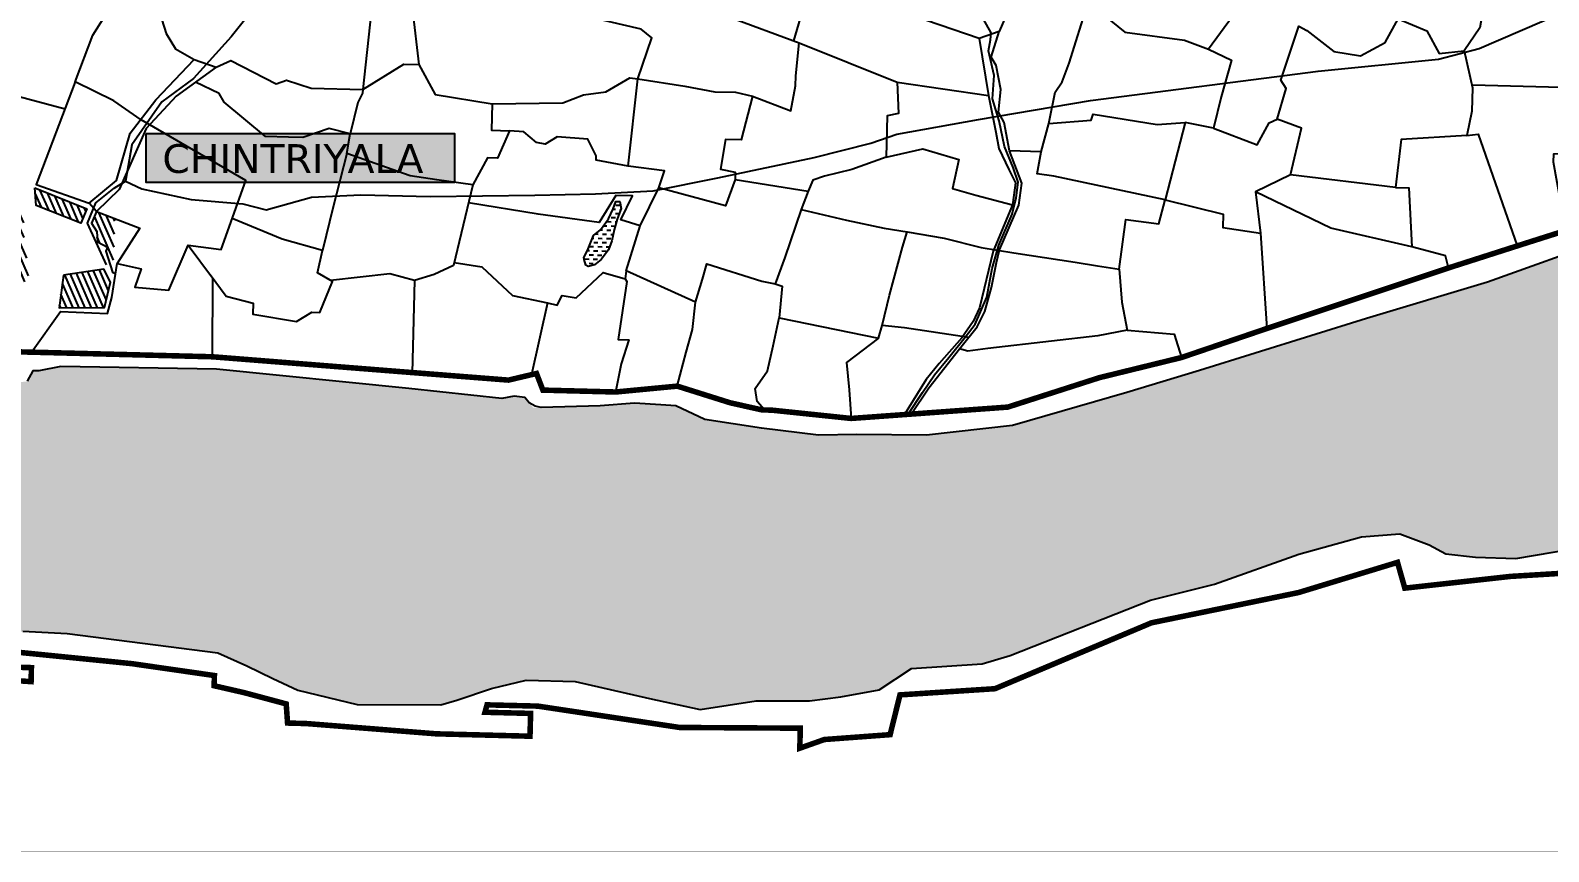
# Model space of a CAD drawing. Header units: inches. Extents: x 381014 to 397336, y 1838559 to 1849522.
# Drawn here: x 384637 to 387382, y 1838559 to 1840044 of the extents above; entities that cross this region are included whole.
import ezdxf

# ---------------------------------------------------------------- set-up
doc = ezdxf.new("R2010")
doc.units = ezdxf.units.IN
doc.header["$MEASUREMENT"] = 0
for name, color, linetype in [('BND', 6, 'Continuous'), ('ROAD', 1, 'Continuous'), ('SY.AREA', 7, 'Continuous'), ('TEXT', 7, 'Continuous'), ('VILLAGE AREA', 1, 'Continuous'), ('WATER', 4, 'Continuous')]:
    doc.layers.add(name, color=color, linetype=linetype)
doc.styles.get("Standard").update_dxf_attribs({"font": 'verdana.ttf'})

msp = doc.modelspace()

# ---------------------------------------------------------------- hatches: boundary and pattern name
h = msp.add_hatch()
h.set_pattern_fill('DASH', color=4, scale=500, angle=45)
h.paths.add_polyline_path([(388451, 1839456.8), (388566, 1839533.4), (388764.6, 1839627.8), (388764.6, 1840193.1), (388651.7, 1840153.5), (388550.7, 1840125.9), (388422.1, 1840107.6), (388315.5, 1840090.3), (388267, 1840070.6), (388208, 1840043.1), (388107, 1839952.7), (388030.7, 1839885.8), (387989.9, 1839894.9), (387961.6, 1839906.4), (387939.7, 1839905.1), (387902.5, 1839879.4), (387787.8, 1839816.4), (387772.7, 1839805.8)])
h.paths.add_polyline_path([(387490.6, 1839667.2), (387271.9, 1839588.7), (387053.1, 1839523), (386750.8, 1839429.1), (386619.7, 1839389.3), (386412.6, 1839330.1), (386257, 1839312.1), (386131, 1839313.4), (386061.6, 1839312.1), (385958.9, 1839324.9), (385856.2, 1839340.8), (385803.7, 1839365.4), (385776.7, 1839367), (385728.9, 1839370.2), (385666.9, 1839365.4), (385546.3, 1839361.8), (385530.7, 1839380.5), (385511.6, 1839382.9), (385489.3, 1839378.9), (385320.8, 1839396.6), (384973.2, 1839431.9), (384691.7, 1839436.7), (384639.6, 1839425.9), (384631, 1839409.7), (384606.9, 1839406.6), (384606.7, 1839405.5), (384454, 1839422.3), (384211.5, 1839496.4), (384038.2, 1839567.8), (383876.1, 1839675.9), (383766.9, 1839732.3), (383620.2, 1839824.7), (383568.5, 1839862.4), (383475, 1839969.7), (383347.6, 1840109.2), (383210.5, 1840248.2), (383043.3, 1840405.5), (382951.8, 1840496.9), (382812.5, 1840698), (382768.8, 1840763.5), (382727, 1840807.2), (382689.3, 1840854.8), (382659.4, 1840902.5), (382572.6, 1840983.4), (382548, 1841001.9), (382509.7, 1841020.4), (382473.9, 1841036.4), (382449.2, 1841043.8), (382414.7, 1841043.8), (382403.6, 1841038.9), (382366.8, 1841016.3), (382320.6, 1841019.6), (382299.9, 1841029), (382285.2, 1841034.9), (382270.3, 1841069.7), (382235.7, 1841140.3), (382233.2, 1841157.6), (382218.4, 1841206.9), (382218.4, 1841229.1), (382218.4, 1841269.7), (382214.7, 1841289.5), (382196.2, 1841365.1), (382194.9, 1841382.3), (382188.8, 1841418.1), (382181.4, 1841441.5), (382175.2, 1841463.7), (382167.8, 1841488.4), (382157.9, 1841508.1), (382132, 1841542.6), (382095.8, 1841609.8), (382067.6, 1841624.5), (382040.6, 1841631.8), (381989, 1841641.8), (381941.9, 1841666.8), (381925.2, 1841694.3), (381913.2, 1841728.9), (381885.7, 1841819.8), (381860.5, 1841928.9), (381859, 1841963), (381860.5, 1841992.3), (381882.1, 1842041.3), (381908.4, 1842121.8), (381915.6, 1842150.5), (381916.8, 1842172.1), (381908.4, 1842199.6), (381875.3, 1842269), (381865.7, 1842297.6), (381844.7, 1842335.7), (381821.8, 1842381.8), (381818, 1842437.1), (381812.2, 1842571.1), (381812.2, 1842645.5), (381818, 1842779.4), (381819.9, 1842857.6), (381835.1, 1842926.2), (381842.8, 1843075.5), (381837.1, 1843144.2), (381825.6, 1843199.4), (381797, 1843308.1), (381794.3, 1843356.2), (381785.9, 1843407.5), (381779.9, 1843469.5), (381770.4, 1843551.7), (381766.8, 1843698.6), (381759.4, 1843754.7), (381528.5, 1843776.8), (381324.9, 1843792.6), (381330.9, 1843655.6), (381348.5, 1843538.7), (381406.4, 1843204.5), (381427.2, 1843118), (381444.9, 1842896.9), (381490.1, 1842511), (381515.8, 1842328.4), (381541.3, 1842152.2), (381625.4, 1842051.3), (381644.8, 1841996.5), (381683.5, 1841927.1), (381698.1, 1841890), (381706.2, 1841848.1), (381706.2, 1841793.2), (381703, 1841666.6), (381725.6, 1841523.1), (381745, 1841410.2), (381762.7, 1841332.7), (381772.4, 1841274.7), (381783.7, 1841215), (381804.7, 1841158.5), (381885.8, 1841027.5), (381890.9, 1840970.9), (381904.1, 1840945.6), (381922.3, 1840918.3), (381944.6, 1840888.9), (381984.1, 1840845.4), (382067.9, 1840717.8), (382204.5, 1840565.2), (382288.3, 1840481.8), (382319.9, 1840433.9), (382347.5, 1840401.3), (382362.8, 1840378.9), (382390.3, 1840337.2), (382486.1, 1840296.4), (382532, 1840263.8), (382557.5, 1840237.4), (382590.7, 1840185.5), (382612.4, 1840149.3), (382645.5, 1840112.1), (382685.8, 1840086.3), (382734.4, 1840036.8), (382779.8, 1839993.4), (382838.8, 1839938.7), (382866.7, 1839905.7), (382931, 1839840.8), (382950.6, 1839794.4), (382998.2, 1839728.3), (383021.9, 1839679.8), (383041.6, 1839657), (383066.4, 1839638.5), (383092.2, 1839609.6), (383146, 1839521.8), (383230.4, 1839422.7), (383300.5, 1839363.2), (383351.5, 1839325.2), (383419, 1839286.7), (383500.2, 1839236.9), (383636.7, 1839211.5), (383757.6, 1839162.1), (383807, 1839124.3), (383841.7, 1839089.7), (383891.1, 1839047.7), (383925.8, 1839026.6), (384066.7, 1838990.9), (384297, 1838951.8), (384446.8, 1838919.1), (384529, 1838924.4), (384578.6, 1838939.1), (384622.9, 1838958.1), (384703.1, 1838953.9), (384975.7, 1838918.9), (385028.3, 1838895.6), (385074.9, 1838872.4), (385120.2, 1838851.1), (385227.6, 1838825.7), (385379, 1838824.7), (385407.7, 1838833.2), (385470.6, 1838854.5), (385533.5, 1838869.4), (385621.9, 1838867.3), (385756.2, 1838836.4), (385847.9, 1838816.2), (385948.9, 1838831.9), (386045.9, 1838831.9), (386102.4, 1838839.4), (386171.6, 1838852.2), (386230.2, 1838890.5), (386358.1, 1838899), (386408.2, 1838913.9), (386662.3, 1839013.8), (386777.9, 1839042.9), (386930.5, 1839097), (387043.9, 1839128.3), (387113, 1839133.7), (387166, 1839114.3), (387196.2, 1839098.1), (387250.2, 1839091.6), (387322.6, 1839089.5), (387561.1, 1839129.6), (387680.3, 1839140), (387815.1, 1839162.4), (387899.8, 1839178), (388210.9, 1839361.6), (388399.6, 1839422.5), (388451, 1839456.8), (387772.7, 1839805.8), (387706.8, 1839759.9)])
h.paths.add_polyline_path([(381544.4, 1844421.8), (381503.4, 1844633.7), (381417.8, 1844942.2), (381392.4, 1845025), (381249.5, 1845377.7), (381113, 1845632.5), (381031, 1845811.9), (381031, 1844657.9), (381122.3, 1844516.1), (381283.2, 1844222.8), (381319.4, 1843917.4), (381324.9, 1843792.6), (381528.5, 1843776.8), (381759.4, 1843754.7), (381753.7, 1843798.7), (381716.3, 1843823), (381667.3, 1843941.1), (381622.7, 1844089.8)])
h.paths.add_polyline_path([(382252.1, 1840763.1), (382906.7, 1840089.6), (382995.9, 1840176.3), (382341.3, 1840849.8)], flags=24)
h.paths.add_polyline_path([(383128.8, 1840129.2), (383201, 1840127.3), (383202.2, 1840176.3), (383130, 1840178.1)], flags=24)
h.paths.add_polyline_path([(383194.6, 1840078.3), (383257.4, 1840076.7), (383258.2, 1840107.8), (383195.4, 1840109.4)], flags=24)
h = msp.add_hatch(color=2)
h.dxf.hatch_style = 1
h.paths.add_polyline_path([(384846, 1839857.8), (385403.9, 1839857.8), (385403.9, 1839768.9), (384846, 1839768.9)])
at = {"layer": 'VILLAGE AREA', "linetype": 'ByBlock'}
h = msp.add_hatch(dxfattribs=at)
h.set_pattern_fill('ANSI31', color=256, scale=3.195672, angle=68.5464)
h.set_pattern_definition([(113.54643, (357772.124, 1836958.266), (-9.301448, -4.0533506), [])])
h.paths.add_polyline_path([(384570.1, 1839779.4), (384536.3, 1839794.7), (384532.8, 1839780.9), (384557.7, 1839762.6)])
h.paths.add_polyline_path([(384585.6, 1839741.7), (384553, 1839754.5), (384526.9, 1839771.6), (384503.4, 1839719.1), (384535.8, 1839700), (384495.7, 1839589.8), (384604.1, 1839595.8), (384605.9, 1839642.6), (384575.6, 1839647.8)])
h.paths.add_polyline_path([(384624.3, 1839718.6), (384591.5, 1839724.5), (384588.6, 1839658.2), (384610.5, 1839650.7), (384612.8, 1839589.3), (384633, 1839590.1), (384634.3, 1839617.2), (384625.7, 1839651.5)])
h.paths.add_polyline_path([(384644.9, 1839759.8), (384647.3, 1839727.5), (384728.1, 1839695.7), (384738.9, 1839721.4)])
h.paths.add_polyline_path([(384789.7, 1839703.9), (384756.3, 1839716.8), (384747.1, 1839695.9), (384756.8, 1839680.5), (384758.2, 1839662.1), (384776.3, 1839652.1), (384773, 1839645.3), (384785.3, 1839607.1), (384786.4, 1839606.4)])
h.paths.add_polyline_path([(384781.7, 1839588.8), (384769.6, 1839612.5), (384696.6, 1839601.7), (384688.8, 1839542.5), (384771, 1839542.9)])
at = {"layer": 'WATER', "linetype": 'ByBlock'}
h = msp.add_hatch(dxfattribs=at)
h.set_pattern_fill('DASH', color=256, scale=2.396754, angle=-1.4536)
h.set_pattern_definition([(358.54643, (357772.124, 1836958.266), (7.80028, 7.4142122), [7.609695, -7.609695])])
h.paths.add_polyline_path([(385698.1, 1839702.9), (385704.9, 1839722.1), (385702.9, 1839734.9), (385695.2, 1839735.1), (385690.8, 1839721.5), (385682, 1839703.3), (385667.7, 1839683.6), (385655.1, 1839673.5), (385644, 1839646.4), (385637.3, 1839633.5), (385638.2, 1839630.1), (385641.3, 1839619.6), (385645.6, 1839617.2), (385656.8, 1839620.3), (385669.1, 1839629.7), (385681.9, 1839647.7), (385688.4, 1839664), (385692.5, 1839683.3)])

# ---------------------------------------------------------------- linework, layer by layer
at = {"const_width": 0.285}
msp.add_lwpolyline([(381031, 1847637.1), (388764.6, 1847637.1), (388764.6, 1838559.6), (381031, 1838559.6)], close=True, dxfattribs=at)
at = {"color": 2}
msp.add_lwpolyline([(384846, 1839857.8), (385403.9, 1839857.8), (385403.9, 1839768.9), (384846, 1839768.9)], close=True, dxfattribs=at)
at = {"color": 4}
for points in [[(387490.6, 1839667.2), (387271.9, 1839588.7), (387053.1, 1839523), (386750.8, 1839429.1), (386619.7, 1839389.3), (386412.6, 1839330.1), (386257, 1839312.1), (386131, 1839313.4), (386061.6, 1839312.1), (385958.9, 1839324.9), (385856.2, 1839340.8), (385803.7, 1839365.4), (385776.7, 1839367), (385728.9, 1839370.2), (385666.9, 1839365.4), (385560.1, 1839362.2), (385549.8, 1839364.6), (385538.6, 1839370.9), (385530.7, 1839380.5), (385511.6, 1839382.9), (385489.3, 1839378.9), (385320.8, 1839396.6), (384973.2, 1839431.9), (384691.7, 1839436.7), (384652.3, 1839428.5), (384641, 1839428.5), (384631, 1839409.7)], [(384622.9, 1838958.1), (384703.1, 1838953.9), (384975.7, 1838918.9), (385028.3, 1838895.6), (385074.9, 1838872.4), (385120.2, 1838851.1), (385227.6, 1838825.7), (385379, 1838824.7), (385407.7, 1838833.2), (385470.6, 1838854.5), (385533.5, 1838869.4), (385621.9, 1838867.3), (385756.2, 1838836.4), (385847.9, 1838816.2), (385948.9, 1838831.9), (386045.9, 1838831.9), (386102.4, 1838839.4), (386171.6, 1838852.2), (386230.2, 1838890.5), (386358.1, 1838899), (386408.2, 1838913.9), (386662.3, 1839013.8), (386777.9, 1839042.9), (386930.5, 1839097), (387043.9, 1839128.3), (387113, 1839133.7), (387166, 1839114.3), (387196.2, 1839098.1), (387250.2, 1839091.6), (387322.6, 1839089.5), (387561.1, 1839129.6)]]:
    msp.add_lwpolyline(points, dxfattribs=at)
at = {"layer": 'BND', "lineweight": 30}
msp.add_lwpolyline([(384607.6, 1839463.2, 10, 10, 0), (384965.6, 1839454.1, 10, 10, 0), (385332.8, 1839425.1, 10, 10, 0), (385501.3, 1839411.9, 10, 10, 0), (385551.9, 1839423.9, 10, 10, 0), (385563.5, 1839393.8, 10, 10, 0), (385695.1, 1839390.4, 10, 10, 0), (385806.5, 1839401, 10, 10, 0), (385902.5, 1839370.8, 10, 10, 0), (385959.8, 1839358, 10, 10, 0), (385977.3, 1839357.6, 10, 10, 0), (386121, 1839342.6, 10, 10, 0), (386404.1, 1839363.1, 10, 10, 0), (386570.1, 1839416.4, 10, 10, 0), (386718.2, 1839452.7, 10, 10, 0), (386872.9, 1839505.3, 10, 10, 0), (387201.4, 1839614.8, 10, 10, 0), (387329.1, 1839655.7, 10, 10, 0), (387413.1, 1839682.4, 10, 10, 0), (387720, 1839833, 0, 0, 0)], format="xyseb", dxfattribs=at)
at = {"layer": 'BND', "lineweight": 30, "const_width": 10}
for points in [[(387460, 1839065.9), (387313.1, 1839057), (387122.1, 1839035.8), (387108.9, 1839082.4), (386929.9, 1839027.8), (386663.9, 1838973.1), (386381.1, 1838854), (386209.2, 1838842.8), (386191.4, 1838770.9), (386072.4, 1838762.1), (386028.1, 1838746.4), (386029, 1838782.6), (385810.8, 1838783.9), (385554.3, 1838822.5), (385462.5, 1838824.8), (385458.8, 1838811.4), (385541.3, 1838809.3), (385540.2, 1838768.1), (385371, 1838772.4), (385135.4, 1838791), (385101.8, 1838791.9), (385099.3, 1838826.5), (385023.1, 1838846.9), (384969, 1838859.3), (384969.5, 1838877.8), (384820, 1838899.3), (384606.5, 1838920.7)], [(384605.8, 1838892.9), (384638.6, 1838892.1), (384638, 1838866.8), (384445.3, 1838879.3)]]:
    msp.add_lwpolyline(points, dxfattribs=at)
at = {"layer": 'ROAD', "linetype": 'ByBlock'}
for points in [[(385102.7, 1840162.1), (385000, 1840032.7), (384931.6, 1839957.3), (384874.5, 1839914.8), (384820, 1839837.5), (384808.5, 1839771.8)], [(384774.2, 1839620.2), (384740, 1839695.7), (384754.9, 1839732.2), (384788.4, 1839759.2), (384808.5, 1839771.8), (384838.5, 1839758), (384927.5, 1839738.5), (385020.9, 1839730.4), (385063.3, 1839719.5), (385145.2, 1839742.8), (385234, 1839747.1), (385359.6, 1839743.9), (385549.2, 1839746.5), (385658.4, 1839748.7), (385762.8, 1839754.2), (385880, 1839777.5), (386054.2, 1839814.1), (386156.3, 1839840.5), (386203.5, 1839856.5), (386351.2, 1839883.1), (386554, 1839917.3), (386965.5, 1839970.3), (387183.2, 1839991.9), (387256.8, 1840011.3), (387408.8, 1840077.2)], [(386224.2, 1839350.1), (386249.9, 1839389.3), (386271.7, 1839421.6), (386297.6, 1839452.8), (386326.9, 1839489.5), (386345.2, 1839513.1), (386366.3, 1839561.7), (386376.1, 1839613.8), (386387.8, 1839656), (386411.9, 1839711.9), (386419.1, 1839741.4), (386423, 1839769.9), (386413.7, 1839796), (386398.4, 1839834.2), (386388.6, 1839880.4), (386376.8, 1839920.3), (386379.7, 1839962.6), (386369.5, 1840007.1), (386372.8, 1840026.8), (386374.2, 1840039.9), (386360.3, 1840064.6)]]:
    msp.add_lwpolyline(points, dxfattribs=at)
at = {"layer": 'SY.AREA', "linetype": 'ByBlock'}
for points in [[(387707.5, 1840231.6), (387573.2, 1840235.1), (387518.2, 1840218.7), (387367.8, 1840268.3), (387220.2, 1840279.1), (387212.8, 1840286.9), (387149.6, 1840296.1), (386978, 1840330.3), (386897.7, 1840332.4), (386765.1, 1840344.1), (386660.4, 1840358.5), (386613.2, 1840301.7), (386540.1, 1840216.2), (386528.8, 1840143.9), (386461, 1840156.8), (386450.9, 1840127.7), (386406.4, 1840083.8), (386388.3, 1840042), (386352.2, 1840029.5), (386369.4, 1839926.3)], [(387367.8, 1840268.3), (387353.6, 1840158.6), (387296.4, 1840167.3), (387264.3, 1840141.9), (387267.7, 1840103.4), (387257.7, 1840048.5), (387229.2, 1840007.2)], [(384717.9, 1839951.4), (384749.9, 1840035.7), (384771.1, 1840070), (384752.3, 1840103.5), (384763, 1840125), (384713.6, 1840155.3), (384671.6, 1840186.8), (384636.6, 1840211.6), (384600.1, 1840234.3), (384592.2, 1840234.5), (384561.3, 1840189.4)], [(385118.6, 1840170.6), (385168.3, 1840144.2), (385217.8, 1840111), (385247.6, 1840092.4), (385253.1, 1840076.7), (385237.6, 1839937.5), (385312.2, 1839983), (385339.2, 1839982.3), (385368.8, 1839928), (385471.8, 1839911.3), (385470.6, 1839863.6), (385503.3, 1839862.8), (385481.7, 1839813), (385463.1, 1839813.5), (385437.1, 1839764.7), (385415.5, 1839677), (385401.7, 1839619.4), (385366.8, 1839602.6), (385331.2, 1839592.1), (385326.9, 1839425.2)], [(386352.2, 1840029.5), (386257.1, 1840061.9), (386053, 1840148.7), (386016.9, 1840025.2)], [(384910.8, 1840115.6), (384876.8, 1840116.5), (384865.8, 1840089.8), (384882.5, 1840038.3), (384899.1, 1840010.9), (384933.2, 1839991.6)], [(385471.8, 1839911.3), (385599.7, 1839913.3), (385637.2, 1839927.9), (385677.4, 1839932.8), (385720.6, 1839958.4), (385735.4, 1839956.6), (385760.6, 1840031), (385741.2, 1840046.4), (385577.7, 1840084.4), (385489.8, 1840090.6), (385426.6, 1840099.1), (385350.5, 1840102.5), (385327.7, 1840079.9), (385339.2, 1839982.3)], [(386478.5, 1839875.8), (386490.1, 1839932.7), (386502.5, 1839951.1), (386515.2, 1839984.8), (386549.8, 1840094.7), (386616, 1840040.9), (386723.9, 1840026.3), (386767.4, 1840010.5)], [(386832.1, 1840099.2), (386767.4, 1840010.5), (386808.8, 1839990.1), (386790.1, 1839923.8), (386776.2, 1839867.1), (386854.9, 1839837.4), (386876.8, 1839877), (386891.2, 1839883.5), (386907.3, 1839939.1), (386898.1, 1839954.4), (386930.7, 1840051.9), (386945.2, 1840043.8), (386993.5, 1840005.8), (387042.1, 1839998.3), (387086.4, 1840022.1), (387110.2, 1840065.1), (387161.8, 1840043.4), (387184, 1840002.1), (387229.2, 1840007.2), (387244.5, 1839940.6), (387243.4, 1839898.1), (387234.4, 1839854.3), (387115.7, 1839846.6), (387105, 1839760.2), (386915.6, 1839783.1), (386935.3, 1839867.6), (386891.2, 1839883.5)], [(385899.5, 1840068.4), (386026.9, 1840021.5), (386204.3, 1839950.8), (386369.4, 1839926.3), (386382.5, 1839860.2), (386388.1, 1839830.7), (386406.3, 1839792.5), (386418, 1839768.3), (386412.6, 1839728.7), (386378, 1839645.3), (386352.8, 1839542.7), (386341.4, 1839518), (386321, 1839488.6), (386279.9, 1839442.2), (386256.6, 1839412.9), (386217.3, 1839349.6)], [(386229.3, 1839350.5), (386261.7, 1839397.9), (386317, 1839468.5), (386348.9, 1839508), (386362.6, 1839535.8), (386374.8, 1839579.3), (386383.7, 1839624.3), (386389.2, 1839647.7), (386424.3, 1839728), (386429.8, 1839767.8), (386407.1, 1839826.6), (386397.6, 1839877.9), (386387.3, 1839896.3), (386391.7, 1839937.3), (386383.2, 1839980.8), (386374.3, 1839995.8), (386388.3, 1840042)], [(385942.5, 1839925), (386011.6, 1839899), (386020.2, 1839944.2), (386020.6, 1839962.3), (386026.9, 1840021.5)], [(384639, 1839462.4), (384691, 1839536), (384775.9, 1839532.4), (384784.3, 1839561.2), (384793.9, 1839622.6), (384837.2, 1839612.8), (384825.5, 1839579.7), (384887.1, 1839574.5), (384921.8, 1839655.6), (384981.9, 1839648.3), (385026.5, 1839772.7), (384836.8, 1839882.3), (384787.5, 1839916.9), (384717.9, 1839951.4), (384647.1, 1839765.3), (384742.9, 1839731.6), (384792.6, 1839772.5), (384817.3, 1839858.2), (384863.8, 1839918.6), (384933.2, 1839991.6), (384972.8, 1839977.5), (384900.3, 1839925), (384845.8, 1839866.9), (384797.2, 1839756.4), (384756.3, 1839716.8), (384742.9, 1839731.6)], [(384972.8, 1839977.5), (384999.4, 1839989.8), (385081.2, 1839947.3), (385100, 1839953.9), (385144.6, 1839939.9), (385237.6, 1839937.5), (385237.5, 1839930.8), (385228.7, 1839914), (385215.1, 1839857.3), (385176.8, 1839866.6), (385129.5, 1839850.5), (385103.2, 1839851.2), (385062.1, 1839852.2), (384987.2, 1839914.4), (384978, 1839930), (384935.4, 1839950.4)], [(384564.1, 1839938.3), (384699.4, 1839902.6)], [(385717.5, 1839798.6), (385735.4, 1839956.6)], [(385735.4, 1839956.6), (385820, 1839943.3), (385874.4, 1839933.2), (385912, 1839932.2), (385942.5, 1839925), (385922.2, 1839846.5), (385893.5, 1839847.2), (385884.7, 1839793.5), (385911.3, 1839788.1), (385911, 1839774.7), (385893.9, 1839727.2), (385773.4, 1839759.6)], [(386204.3, 1839950.8), (386206.6, 1839893.8), (386185.9, 1839889.7), (386184, 1839814.7), (386250.5, 1839830.1), (386315.4, 1839810.6), (386304, 1839758.6), (386346.3, 1839746.4), (386412.6, 1839728.7)], [(387413.1, 1839682.4), (387391.3, 1839805.8), (387391.7, 1839820.8), (387475.4, 1839827.6), (387491.8, 1839908.3), (387496.6, 1839938.7), (387404.7, 1839941), (387244.6, 1839945.1)], [(386776.2, 1839867.1), (386724.9, 1839877.9), (386688.5, 1839738), (386487.6, 1839780.8), (386457.4, 1839784.6), (386464.7, 1839824.6), (386407.1, 1839826.6)], [(386464.7, 1839824.6), (386478.5, 1839875.8), (386555.2, 1839881.8), (386558.8, 1839892.5), (386674.6, 1839874.2), (386724.9, 1839877.9)], [(385437.1, 1839764.7), (385371.9, 1839774), (385323.6, 1839781.5), (385209.2, 1839821.6), (385215.1, 1839857.3)], [(385739.3, 1839690.8), (385773.4, 1839759.6), (385783.6, 1839790.5), (385717.5, 1839798.6), (385659.9, 1839809.5), (385660.1, 1839817.4), (385644.5, 1839847.4), (385589.2, 1839851.8), (385567.6, 1839838.5), (385551.8, 1839841.4), (385529.1, 1839860.7), (385503.3, 1839862.8)], [(387234.4, 1839854.3), (387254.6, 1839856.7), (387325.5, 1839654.6)], [(385209.2, 1839821.6), (385184.1, 1839725.4), (385164.9, 1839646.5)], [(386184, 1839814.7), (386121.9, 1839792.9), (386072.9, 1839780.9), (386051.6, 1839773.4), (386043.1, 1839753.7), (386030.3, 1839720.4), (386112.7, 1839701.2), (386180.6, 1839686.6), (386222.1, 1839679.9), (386288.9, 1839668.8), (386355.9, 1839651.9), (386415.1, 1839642), (386526.3, 1839624.9), (386566.7, 1839618.6), (386605.6, 1839612.6), (386610.4, 1839552.8), (386620.3, 1839501.9), (386705.1, 1839494.9), (386718.2, 1839452.7)], [(385911, 1839774.7), (386043.1, 1839753.7)], [(386915.6, 1839783.1), (386852.4, 1839752.4), (386861.3, 1839677.4), (386872.9, 1839505.3)], [(385713.9, 1839609.7), (385739.3, 1839690.8), (385704.3, 1839701.9), (385725.4, 1839745.1), (385695.2, 1839745.9), (385665, 1839697.1), (385554.9, 1839711.8), (385429.2, 1839732.7)], [(386605.6, 1839612.6), (386617.8, 1839702.4), (386677.2, 1839694.7), (386688.5, 1839738), (386793.9, 1839712.1), (386793.2, 1839687.8), (386861.3, 1839677.4)], [(387201.4, 1839614.8), (387195.7, 1839636.8), (387134.9, 1839653.1), (386988.3, 1839686.8), (386852.4, 1839752.4)], [(387105, 1839760.2), (387129.1, 1839759.5), (387134.9, 1839653.1)], [(384756.3, 1839716.8), (384834.7, 1839686.5), (384793.9, 1839622.6)], [(386030.3, 1839720.4), (386001.2, 1839633.4), (385983.5, 1839586.1), (385996.3, 1839581.5), (385990.7, 1839524.4), (386170.3, 1839487.7), (386177.2, 1839510.5)], [(384961.8, 1839602.7), (384990.7, 1839563.9), (385039.7, 1839551), (385039.2, 1839531.4), (385118.1, 1839517.8), (385145.4, 1839534.5), (385159.9, 1839534.2), (385183.1, 1839590.2), (385155.9, 1839606.1), (385164.9, 1839646.5), (385092.1, 1839666.5), (385001.9, 1839704)], [(384921.8, 1839655.6), (384966.1, 1839597.1), (384965.6, 1839454.1)], [(386333.6, 1839489), (386217.6, 1839506.5), (386177.2, 1839510.5), (386190.2, 1839565.7), (386213.8, 1839652.3), (386222.1, 1839679.9)], [(385331.2, 1839592.1), (385286.8, 1839604), (385179.7, 1839592.2)], [(385402.9, 1839624.7), (385453.2, 1839616.8), (385508.5, 1839564.8), (385571.9, 1839551.7), (385543.2, 1839421.8)], [(385571.9, 1839551.7), (385589.2, 1839547.5), (385598.4, 1839564.7), (385623.4, 1839560.5), (385672.5, 1839606.5), (385712, 1839594.8), (385715.5, 1839590.2), (385699.6, 1839485.1), (385718.8, 1839484.6), (385704.8, 1839441.4), (385695.1, 1839390.4)], [(385806.5, 1839401), (385822.7, 1839462.6), (385834, 1839503.4), (385839.4, 1839552.9), (385713.9, 1839609.7), (385712, 1839594.8)], [(385839.4, 1839552.9), (385852.2, 1839594.2), (385859.8, 1839622.4), (385959.4, 1839590.6), (385983.5, 1839586.1)], [(385964.1, 1839357.9), (385951.1, 1839373.1), (385947.5, 1839396.6), (385969.7, 1839428.5), (385979.9, 1839474), (385990.7, 1839524.4)], [(386620.3, 1839501.9), (386567.2, 1839491.8), (386483, 1839482.4), (386368.1, 1839469.2), (386331.9, 1839464.2), (386317, 1839468.5)], [(386170.3, 1839487.7), (386112.4, 1839443.6), (386117.1, 1839394.2), (386121, 1839342.6)]]:
    msp.add_lwpolyline(points, dxfattribs=at)
at = {"layer": 'VILLAGE AREA', "linetype": 'ByBlock'}
for points in [[(384644.9, 1839759.8), (384738.9, 1839721.4), (384728.1, 1839695.7), (384647.3, 1839727.5)], [(384696.6, 1839601.7), (384688.8, 1839542.5), (384771, 1839542.9), (384781.7, 1839588.8), (384769.6, 1839612.5)]]:
    msp.add_lwpolyline(points, close=True, dxfattribs=at)
msp.add_lwpolyline([(384756.3, 1839716.8), (384747.1, 1839695.9), (384756.8, 1839680.5), (384758.2, 1839662.1), (384776.3, 1839652.1), (384773, 1839645.3), (384785.3, 1839607.1), (384785.3, 1839607.1), (384791, 1839603.8)], dxfattribs=at)
at = {"layer": 'WATER', "linetype": 'ByBlock'}
msp.add_lwpolyline([(385637.3, 1839633.5), (385644, 1839646.4), (385655.1, 1839673.5), (385667.7, 1839683.6), (385682, 1839703.3), (385690.8, 1839721.5), (385695.2, 1839735.1), (385702.9, 1839734.9), (385704.9, 1839722.1), (385698.1, 1839702.9), (385692.5, 1839683.3), (385688.4, 1839664), (385681.9, 1839647.7), (385669.1, 1839629.7), (385656.8, 1839620.3), (385645.6, 1839617.2), (385641.3, 1839619.6), (385638.2, 1839630.1)], close=True, dxfattribs=at)

# ---------------------------------------------------------------- texts
at = {"layer": 'TEXT', "color": 5}
msp.add_text('CHINTRIYALA', height=51.893, dxfattribs=at).set_placement((384875.4, 1839786.6))

doc.saveas('drawing.dxf')
